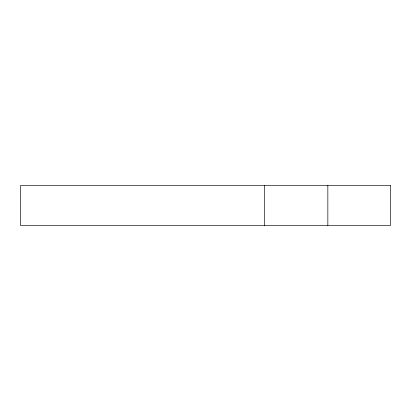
<?xml version="1.0" encoding="UTF-8"?>
<svg xmlns="http://www.w3.org/2000/svg" width="411" height="411" viewBox="0 0 411 411"><rect width="100%" height="100%" fill="white"/><g stroke="black" fill="none" stroke-linecap="round" stroke-linejoin="round"><path stroke-width="0.62" d="M327.844 185.469L327.844 225.531M264.504 185.469L264.504 225.531M390.45 185.469L20.55 185.469L20.55 225.531L390.45 225.531L390.45 185.469"/></g></svg>
